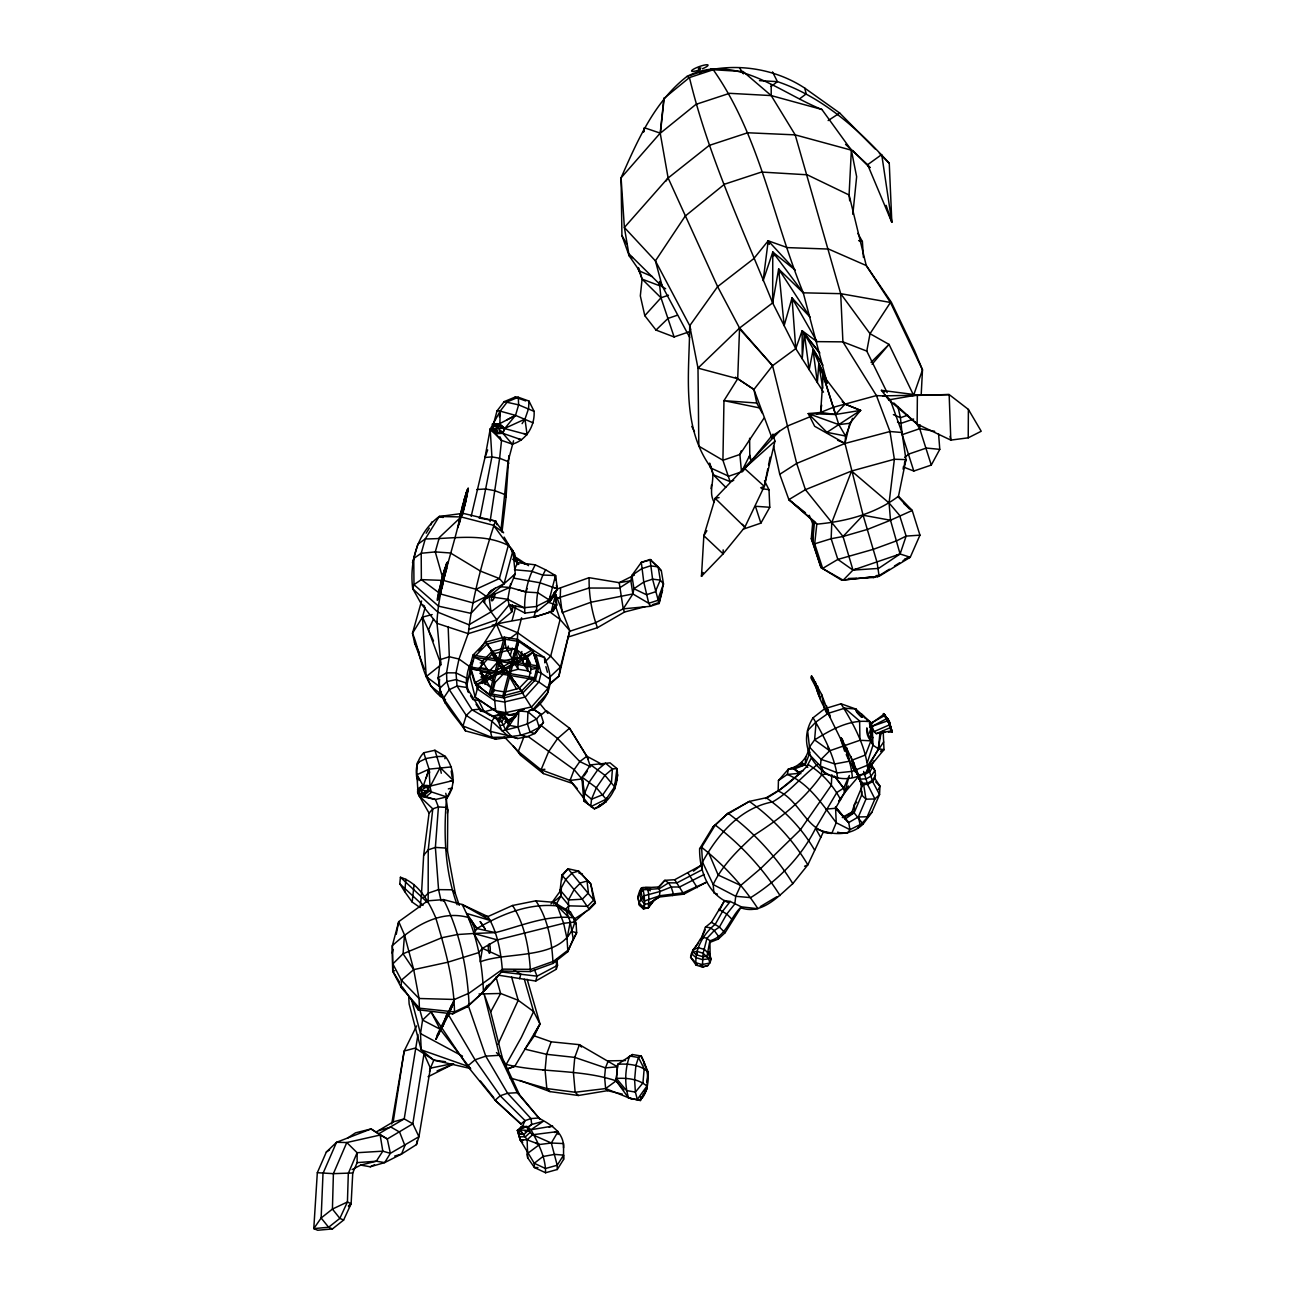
<?xml version="1.0" encoding="UTF-8"?>
<svg xmlns="http://www.w3.org/2000/svg" width="1295" height="1295" viewBox="0 0 1295 1295"><rect width="100%" height="100%" fill="white"/><g stroke="black" fill="none" stroke-linecap="round" stroke-linejoin="round"><path stroke-width="1.5" d="M428.159 901.029L428.24 849.86L432.789 808.841L419.224 795.891C413.914 788.946 422.413 784.317 428.467 785.628M823.49 392.158L795.761 348.63L772.646 302.9L772.775 252.088L795.243 270.088L768.21 240.805L753.722 258.676L717.624 286.632L689.717 325.741C689.312 373.575 680.911 427.399 711.538 468.337C715.746 479.393 707.717 491.064 714.144 502.185M893.809 403.004L917.135 424.096L917.378 394.943L881.426 390.345L888.742 399.88L917.135 424.096L950.821 440.106L968.223 437.823L968.385 409.414L949.154 394.57L882.737 395.898M459.272 905.318L455.306 893.437L447.471 851.009L447.762 809.78L446.208 799.064L451.825 788.088L448.329 788.882M569.962 631.215L595.279 622.83L623.219 608.844L650.333 606.319L659.042 603.47L663.493 583.948L661.34 570.739L650.058 559.505L641.316 562.37L631.879 575.466L630.827 580.727L619.204 582.669L589.112 577.683C588.788 594.567 591.621 611.92 597.448 627.703L624.514 612.017L645.12 606.707M468.337 692.485C466.119 682.044 465.601 670.211 472.562 661.276M573.863 921.101L574.883 919.758L573.555 917.847C546.733 914.416 520.881 926.233 495.289 932.627L476.916 928.547L466.734 913.477L490.821 920.648L462.121 904.493C476.074 931.121 482.404 962.039 483.407 991.841L469.081 1004.936L454.48 1011.913L419.402 1008.19L401.191 987.389L392.741 971.25L392.336 945.674L398.714 921.651L427.674 900.834L443.554 899.604L462.121 904.493L487.875 916.585C497.62 932.627 501.052 952.553 502.411 971.007L481.708 993.573L467.171 1006.895L452.619 1013.904L418.22 1009.776L402.243 986.79M399.475 982.047L392.741 971.25L392.336 945.674C412.781 926.977 440.025 909.219 468.871 917.637L476.916 928.547L473.921 933.468L457.378 934.537L441.87 937.726L403.053 953.768L392.854 963.901L401.385 980.185L419.062 998.494L419.402 1008.19L418.22 1009.776L416.99 1006.005M890.895 401.66L901.984 432.514L905.966 459.596L898.487 496.228L912.214 510.489L919.952 535.159L910.255 557.255L879.127 576.275L841.637 580.176L821.03 567.615L812.693 541.974L813.017 520.703L812.985 524.265L809.213 515.28M501.991 532.035L506.086 496.875L508.87 455.63M723.177 549.889L723.112 553.855L701.469 576.291L703.849 535.741L715.164 498.332L779.444 431.235M481.708 993.573L498.624 975.216L535.709 981.043L556.3 969.227L556.526 959.805M778.441 780.561L787.295 774.426L788.445 769.068L794.304 768.971L799.905 773.309L778.149 791.164L778.441 780.561L788.445 769.068C798.481 766.753 806.429 759.615 808.63 749.416M866.646 770.072L867.958 770.784C866.226 746.843 853.421 723.889 841.038 703.784L824.607 708.786L813.082 717.786C790.047 752.994 832.426 796.716 867.958 770.784L874.076 760.683M555.377 580.354L555.523 575.547L545.648 569.832L535.272 564.847L517.563 562.597L512.674 559.246M650.737 605.251L650.333 606.319L648.746 603.308L632.883 593.952L590.957 602.24L562.208 612.664L560.249 597.497L560.573 587.817L589.112 577.683M417.929 780.642C414.4 771.156 416.715 760.084 423.74 752.751L434.926 750.258L445.318 756.409C454.836 768.534 456.115 786.761 446.208 799.064M663.914 98.161L660.207 133.126L668.107 177.917L717.624 286.632L739.558 328.04L737.713 378.739L723.97 400.657L722.918 460.275L730.072 481.594L733.715 480.348M517.369 640.62L517.676 632.753L521.61 617.796M861.822 791.585L861.677 795L854.101 812.823L845.117 818.974L835.55 807.028L836.214 822.73L831.795 833.446C806.623 832.135 800.002 799.97 777.874 790.889L766.235 797.752L749.336 801.411L728.049 813.228L712.8 827.116L699.608 848.808C699.365 869.787 707.394 893.307 727.887 902.421M831.827 774.718L831.341 785.288L800.472 829.706L760.537 868.654L740.708 885.456L735.722 896.302L734.832 903.942L726.77 914.027L719.405 927.074L714.273 930.571L706.957 938.308L703.153 953.249L702.311 967.009L707.847 965.584L709.789 963.043L711.198 959.336L708.899 951.728M741.598 908.07C762.188 914.869 778.878 895.8 792.815 883.627C776.158 856.367 753.674 832.232 728.049 813.228L715.261 825.077L701.599 847.286L702.473 862.065L713.205 884.55L735.722 896.302L750.647 897.629C777.809 880.665 801.216 857.177 815.575 828.363C830.921 835.291 850.281 836.651 863.118 824.089L854.101 812.823L854.506 804.373L862.065 786.47M556.219 904.201L560.962 895.946L561.366 887.933M561.771 879.936L561.884 875.015L568.052 868.751L578.671 871.13L590.747 883.886L593.677 900.057L595.392 903.182L589.29 909.43L574.073 919.175M349.002 1206.794L351.123 1203.783L352.758 1172.979L357.129 1162.635L357.112 1152.712L346.801 1142.53L336.522 1142.303L326.34 1152.032L317.324 1172.703L313.779 1228.599L317.68 1230.25L332.443 1228.923L343.612 1220.068L351.123 1203.783L347.432 1201.987L332.426 1209.077L321.144 1217.996L313.779 1228.599L328.622 1227.255L332.443 1228.923M921.182 394.943L922.493 369.868L914.464 350.443L891.3 302.156L866.242 265.54L849.083 194.995L851.365 150.171L821.888 109.476C779.525 92.657 734.67 52.14 687.014 76.405C654.153 101.933 637.415 140.815 621.082 177.82L621.924 235.577L629.16 255.811L639.746 271.141L642.093 279.105L640.329 295.891L644.797 315.672L655.998 330.063L674.112 336.959L688.989 331.86M421.474 894.489L423.659 855.299L429.066 813.147L432.789 808.841L438.422 806.914L445.917 807.384L447.762 809.78L447.39 813.228M528.991 401.078L528.554 408.653L524.977 419.127L527.065 434.618L504.014 428.418L499.87 424.954L500.161 411.13L507.349 401.806L518.291 397.241L528.991 401.078L534.107 411.373C534.965 425.602 526.482 440.3 512.253 444.136L501.537 440.365L490.19 429.179L500.161 411.13L515.523 415.387L533.168 422.866M495.37 588.043L486.37 596.445L473.015 602.903L440.591 594L421.361 579.626L421.199 553.273L425.278 538.93L439.199 516.511L461.117 516.932L493.508 525.301L503.593 532.779L495.337 521.059L463.076 513.338L439.199 516.511C417.103 532.65 409.269 562.516 412.733 588.739L421.393 604.069L436.917 623.316L468.288 633.66C472.465 595.279 483.537 557.676 495.337 521.059L496.972 524.718M643.485 131.588L644.441 127.768L660.207 133.126L621.082 177.82L624.384 227.483L629.16 255.811L632.543 257.705M448.021 562.645L446.71 563.244L443.036 574.3L442.032 588.027L442.987 583.462M443.602 580.484L445.108 567.566C445.868 563.681 429.908 623.996 441.466 589.743M396.254 934.31L398.714 921.651L404.493 934.909L403.053 953.768L413.704 969.631L419.062 998.494L454.48 999.465L469.243 993.055L502.735 969.146L530.95 969.34L553.532 961.279L568.327 949.931L576.663 932.74L576.129 923.885L573.555 917.847L564.151 908.459L554.195 902.324L535.806 900.818L512.545 905.48L487.875 916.585L484.006 915.727M446.225 569.557L446.71 563.244L439.199 590.148M447.115 566.093L447.439 562.062L438.374 594.502M762.415 413.429L756.766 403.02L753.917 389.471L772.565 365.692L795.761 348.63L802.139 330.759L819.784 353.098L804.341 333.689L809.181 369.706L813.05 350.038L826.323 379.629L818.78 364.316L817.355 382.543L813.05 350.038L822.794 365.303L804.341 333.689L802.22 358.796L802.139 330.759L816.967 341.637L842.915 341.864L866.776 351.091L887.156 392.612M875.517 775.171L872.539 780.286L867.618 783.103L861.58 783.151L857.776 776.029L859.686 779.185L866.355 778.781L871.308 775.948L874.918 770.46L870.499 764.422C875.517 768.599 877.411 776.466 872.603 781.549L867.682 784.365L863.652 784.543L861.58 783.151L857.776 776.029L858.002 773.018M436.917 623.316C438.552 583.43 455.144 546.101 461.991 507.381C473.598 467.624 466.232 499.125 462.817 513.775L464.16 498.931M494.301 696.273L495.694 710.906L498.769 713.254L508.854 714.986L516.316 714.322M807.789 767.401L805.15 764.811L805.83 756.668M841.637 580.176L879.127 576.275L877.136 562.661L863.101 515.232L844.987 443.457L845.586 436.01L852.563 418.382M504.5 698.021L505.827 712.655L508.854 714.986L518.081 712.897M643.453 908.977L644.295 908.313C645.331 901.385 643.307 875.145 637.868 896.901L639.439 905.254L643.453 908.977L648.504 907.617L656.096 897.888M888.419 732.161L891.996 731.999L891.818 730.801L876.31 733.65L874.028 731.626L870.224 721.801L855.639 708.964L844.664 708.203L828.169 713.351L816.125 721.865L814.604 739.898L809.456 747.053L808.825 753.933L820.431 766.138L824.85 773.665L837.622 778.133C834.757 756.652 823.895 736.305 813.082 717.786M458.673 524.961L466.249 492.132M459.498 522.257L460.081 515.637L467.398 489.429M693.424 871.13L701.113 865.368L674.744 879.71L664.853 880.341L658.524 886.978L641.883 887.933L641.025 891.737L642.239 897.662L644.57 900.964L659.883 895.719L683.145 892.838L706.681 882.105L683.809 894.165L659.349 897.014L648.86 903.554L644.635 904.25L640.912 899.475L639.698 893.55L641.268 887.933C651.612 884.226 648.164 901.66 648.504 907.617L644.295 908.313L639.066 902.809L637.868 896.901L642.887 889.843L659.495 888.597L668.56 882.85L676.961 882.866L701.841 869.9L702.473 862.065C717.721 834.514 740.109 808.031 772.597 801.896C789.982 792.216 802.058 775.608 817.857 764.358M503.059 1061.544L506.199 1064.458C542.346 1073.069 580.71 1068.974 616.145 1080.856L628.528 1097.917L640.345 1100.475L640.653 1096.946M646.82 1082.442L648.131 1072.001L641.187 1056.008L632.429 1054.535L617.715 1064.296L616.145 1080.856L623.866 1089.921M692.032 953.541L690.607 957.248L695.739 962.687L701.987 964.565L709.789 963.043L708.737 958.915L710.146 955.192L709.87 940.769L706.957 938.308L703.897 937.564L700.692 938.551L691.481 953.703L690.607 957.248L696.095 965.131L702.311 967.009L707.847 965.584M903.246 466.961L913.801 471.04L931.283 465.067L919.709 428.677L920.049 424.841M856.61 568.845L852.984 570.091L843.174 580.176L821.03 567.615L811.285 538.591L812.871 520.752M919.952 535.159L906.128 536.098L896.755 540.776L873.494 549.274L837.849 559.424L822.665 568.408L814.684 543.819L812.693 541.974L814.506 521.577L788.865 499.627L779.752 474.31L773.503 445.901M512.367 604.992L511.735 611.92L496.017 625.032L468.288 633.66M709.725 942.469L718.304 939.069L718.563 936.414L714.273 930.571L710.146 927.673L705.419 927.188L700.563 940.267L705.192 929.859M421.749 893.275L420.049 907.552L412.182 902.065L404.704 891.624L399.799 883.773L400.414 877.265C418.463 882.882 428.613 901.288 435.654 917.524C444.881 948.167 453.995 979.765 454.48 1011.913L452.619 1013.904M622.328 1094.145L607.533 1090.665L578.379 1095.489L550.019 1091.604L546.83 1088.545L545.082 1070.237L546.571 1054.308L551.184 1041.811L579.415 1044.677L617.44 1066.805L605.461 1067.857L574.77 1057.4L546.571 1054.308L524.961 1049.177L534.285 1035.887L539.983 1023.973L527.162 979.295M879.936 732.921L878.382 748.882L868.071 767.32M404.704 891.624L405.934 879.224M583.252 784.511L582.119 777.194L590.682 764.843L610.042 762.852L616.954 768.582C619.738 784.738 610.172 803.24 594.421 808.825L583.818 800.844L581.957 778.959L574.154 769.667L528.133 736.515M852.822 214.355L856.643 176.703L851.365 150.171L795.195 134.874L747.684 132.77L709.207 145.428L668.301 177.868M508.109 724.374L509.323 721.574L518.906 710.939L527.955 711.813L532.925 708.98L540.808 714.079L543.463 722.4L534.948 733.472L527.292 736.677L517.676 738.506L511.93 736.984L495.936 739.154L465.439 730.882C455.176 715.002 437.111 700.061 439.588 679.195M555.798 602.337L555.571 594.696L551.184 611.645C532.229 618.994 511.638 619.916 492.229 625.226M699.608 848.808L701.599 847.286C723.387 864.526 742.747 885.408 757.931 908.718L741.339 906.84L730.25 901.466L722.659 911.162L715.309 924.193C703.638 933.566 694.298 949.478 696.095 965.131L697.212 964.581M499.886 436.755L501.537 440.365L499.627 458.268L490.077 521.61M860.706 781.176L861.58 783.151L861.758 781.387M412.182 902.065L414.092 884.517M568.602 911.729L568.473 899.96L560.136 890.005L561.884 875.015L582.248 899.232L589.29 909.43L588.561 909.058M869.609 727.337L870.224 721.801C850.151 718.757 831.131 729.716 814.604 739.898L829.69 750.776L859.961 740.271L870.92 740.837L872.992 745.159L878.382 748.882L883.983 749.595L883.287 733.18M501.019 529.72L508.045 461.587L513.548 440.802M540.695 725.168L557.611 738.522L579.788 761.573L590.471 766.656L590.682 764.843L604.943 775.3L614.639 786.826L614.672 789.254L612.632 790.015M554.017 592.689L553.58 596.267L550.44 600.783L536.875 611.564L524.928 613.069L509.178 604.765L507.786 599.277L510.635 583.592M427.674 900.834L427.479 902.453L400.414 877.265M710.583 68.651L713.254 69.736L743.087 71.533L771.205 95.587L795.195 134.874L840.698 293.674L870.03 333.705L889.034 344.405L913.606 395.266L922.493 369.868L890.458 302.463L866.242 265.54L828.59 249.061L787.328 247.604L768.21 240.805L763.143 280.675L772.775 252.088L803.256 292.816L827.246 383.369M524.928 613.069C523.568 596.865 527.34 579.189 535.272 564.847M416.585 776.935L417.346 762.69L426.12 758.498L437.257 756.555L445.318 756.409L444.881 758.708M821.645 405.076L820.609 412.474L808.323 413.623L814.652 426.282L844.987 443.457L889.973 431.51L901.984 432.514M499.336 416.78L500.161 411.13L497.021 410.92L493.605 423.643M484.476 602.871L485.317 596.963M643.858 131.75L644.441 127.768M711.02 488.636L711.554 484.897M496.017 625.032L496.794 619.803L509.178 604.765L523.957 607.711L536.049 606.546L549.193 599.925L557.417 588.853L555.523 575.547L542.524 575.012L531.597 571.289L514.487 569.735L517.563 562.597L510.699 548.708M375.663 1132.283L393.194 1121.907L404.186 1051.022L416.601 1025.931M391.705 1123.979L404.186 1051.022L415.226 1048.076L433.825 1060.136L470.166 1068.456M495.289 932.627L473.921 933.468L482.452 948.328L480.218 961.829C509.599 950.579 565.462 961.586 574.786 921.975L563.649 923.319L497.345 939.911L482.452 948.328L478.632 952.634L447.827 962.217L413.704 969.631L401.385 980.185L401.191 987.389L404.995 991.549M408.702 996.292L409.139 1003.965L421.199 1049.84L433.825 1060.136L430.426 1068.148L418.949 1136.702L416.456 1144.602L401.547 1154.072L384.664 1162.602L370.224 1166.779L360.706 1165.095L352.094 1169.579M504.338 695.949L504.985 692.032L519.149 688.309L528.732 678.37L531.047 669.434L527.243 657.326L516.203 649.442L506.054 647.775L492.019 651.466L482.468 661.308L480.089 670.179L485.058 684.424M416.456 1144.602L417.12 1140.733M878.091 750.032L880.649 735.107L882.316 731.481M457.847 527.696L467.867 489.154M763.969 418.188L739.882 454.48L722.918 460.275L698.831 446.16L697.989 368.12L739.558 328.04L772.646 302.9L778.651 269.036L803.256 292.816L840.698 293.674L890.458 302.463L870.03 333.705L866.776 351.091M496.082 430.021L490.19 429.179L484.994 457.475L471.17 516.365M539.189 728.502L539.821 725.038M480.008 517.806L491.922 456.892L490.19 429.179L493.363 430.215M502.411 971.007L530.464 971.59L553.014 963.431L567.874 951.647L567.016 938.648L570.253 921.83L566.174 910.773L557.287 905.933L554.195 902.324L553.791 904.137M706.876 530.723L703.849 535.741L723.112 553.855L744.835 527.211L764.309 486.37L767.789 468.871M768.566 464.986L770.12 457.2M417.977 1034.527L404.218 1118.88L378.545 1133.918L371.066 1128.949L355.542 1132.834L347.432 1138.159M624.514 612.017L623.219 608.844L632.883 593.952L633.951 588.739L631.879 575.466L641.672 568.732L650.462 565.85L658.151 566.854L661.34 570.739M392.223 953.169L393.032 949.397M530.464 971.59C529.153 949.186 524.977 924.63 512.545 905.48M451.356 790.241L451.825 788.088M452.878 782.698L453.347 780.496L440.154 767.498L434.926 750.258M467.349 683.064L469.907 671.393L469.308 666.375L458.997 659.025L449.316 656.759L440.365 659.576L438.163 677.803L440.899 693.699M555.523 575.547L549.193 599.925L550.44 600.783L555.49 592.576M614.575 788.088L617.78 774.863M650.98 559.748L641.316 562.37L643.777 582.038L648.746 603.308L657.504 600.443L663.493 583.948L660.304 580.111L658.151 566.854L650.058 559.505L652.583 579.156L659.042 603.47L662.603 590.067M760.651 487.827L764.309 486.37L774.944 441.207L773.018 434.343L742.44 471.768M883.578 714.63L883.481 713.61L889.196 720.991L891.996 731.999L890.134 728.454M779.752 474.31L796.684 463.416L844.987 443.457L849.795 423.287L860.608 410.369L845.068 404.105L842.171 401.693M563.875 909.608L564.151 908.459L570.447 911.971L574.883 919.758M553.014 963.431C552.026 942.226 548.06 918.657 535.806 900.818M443.149 901.239L443.554 899.604C459.854 931.947 467.446 969.016 469.081 1004.936L467.171 1006.895L469.47 1003.576M643.712 131.701L644.667 127.881M519.619 978.745L520.8 974.083L513.985 970.198M523.827 644.036L544.402 657.423C554.292 679.13 551.961 695.642 532.779 710.437M440.721 583.236L443.036 574.3M531.079 673.141L527.988 670.923L518.097 669.272L506.054 647.775L504.273 637.172L489.283 693.602L502.832 695.917L521.675 690.963L534.382 677.754L469.81 666.893L471.056 668.916L535.482 679.762L538.558 667.929L532.391 649.831L517.725 639.39L504.273 637.172L485.657 642.093L472.983 655.124L469.81 666.893L474.666 682.999L490.481 695.593L504.014 697.892L522.808 692.954L535.482 679.762L534.382 677.754L537.457 665.889L532.391 649.831L474.666 682.999L490.481 695.593L494.787 690.3L504.985 692.032M550.1 596.428L549.193 599.925L537.878 592.754L526.126 592.025L509.761 587.428L499.821 586.716M551.411 597.011L550.44 600.783L557.417 588.853L556.364 585.405M535.774 610.172L533.928 617.262L552.916 611.224L554.147 606.465M555.377 601.706L556.186 598.533L556.623 605.105L552.916 611.224L551.184 611.645L556.623 605.105L555.571 594.696M520.396 657.083L521.869 651.498M522.824 661.518L524.783 654.056M525.43 666.245L527.243 659.317L526.644 655.723M567.874 951.647L573.216 938.843L570.253 921.83M510.343 655.416L512.302 647.969M512.82 659.851L515.766 648.682L492.051 654.088L479.328 668.236M504.516 696.03L518.858 641.478L517.725 639.39L502.832 695.917L504.014 697.892M515.475 664.594L517.288 657.65L515.766 648.682M513.257 606.222L511.735 611.92L509.178 604.765M490.481 695.593L505.438 639.277L518.858 641.478L533.491 651.903L527.243 657.326L483.78 682.319L475.912 684.99L471.056 668.916L474.229 657.164L486.871 644.165L505.438 639.277M492.796 691.174L495.111 682.481L504.403 672.882L518.097 669.272L517.288 657.65L497.409 662.376L484.427 676.54L482.566 683.517M512.124 620.354L515.847 606.287M507.284 649.944L508.304 646.092M527.033 588.561L526.126 592.025L517.968 589.743M468.58 629.597L496.794 619.803L482.889 600.686L489.024 596.606L509.761 587.428L515.28 573.879L512.901 550.78L508.304 545.438C482.792 532.553 452.861 538.898 425.278 538.93L417.832 544.224L413.769 558.469L413.979 584.644L438.584 606.189L470.959 613.361L482.889 600.686L487.195 597.772A27.049 3.157 -41.4 0 0 504.046 583.754L512.901 550.78L507.073 543.123M502.638 713.448L498.769 713.254L475.168 697.228L469.664 675.132L471.574 668.091M429.487 1071.58L430.426 1068.148L423.999 1053.79L412.83 1123.817L418.949 1136.702L390.362 1153.327L384.664 1162.602L376.311 1161.21L357.129 1162.635M535.709 981.043L537.053 976.171L534.43 969.647M799.905 773.309L787.295 774.426C803.758 781.241 815.575 795.308 826.113 809.132L835.453 808.29L844.567 792.75L849.326 775.511L843.628 788.137L836.813 792.508L815.575 828.363L820.739 837.525L807.837 864.866L792.815 883.627M437.629 598.921L442.518 581.406M463.464 506.62L468.191 489.672M438.05 599.375L444.428 576.469M523.957 607.711L507.786 599.277L491.032 611.904L468.919 624.757L437.807 612.147L412.733 588.739L413.979 584.644L421.361 579.626L443.408 580.419L446.824 568.197M459.029 524.426L467.349 494.577M439.215 596.655L442.178 586.036M463.011 511.622L465.876 501.311M421.571 600.993L412.49 633.255L414.529 642.644L424.388 669.046M445.512 699.559C421.814 686.382 421.862 655.545 412.49 633.255L422.445 617.132L425.165 607.436M816.967 341.637L792.022 297.98L784.139 325.644L778.651 269.036L810.071 317.097L792.022 297.98L795.761 348.63M435.865 1039.335L452.878 1004.823L448.183 1015.474L435.865 1039.335L454.48 999.465M438.649 1034.478L440.915 1026.676M443.019 1026.417L446.338 1015.134M448.183 1015.474L450.984 1006.069M556.3 969.227L557.449 965.374L557.06 959.142M430.863 524.928L431.753 521.982M702.635 572.439L701.469 576.291L702.991 572.73M412.474 562.678L413.769 558.469L421.199 553.273L435.282 551.897L450.514 552.997L480.607 571.176L499.384 578.541L504.063 583.754L515.28 573.879L513.063 576.518M903.052 469.13L905.966 459.596L894.376 459.256L851.56 471.024L805.425 489.672L788.865 499.627L816.805 524.151C845.667 521.561 875.096 513.985 898.487 496.228M642.126 1098.241C651.45 1085.615 648.083 1068.99 641.187 1056.008L638.467 1057.481L629.645 1055.992C624.821 1069.265 624.465 1084.384 628.528 1097.917L640.345 1100.475L643.745 1093.255M426.12 778.198L429.066 769.133L423.74 752.751M765.62 798.562C781.711 789.95 795.875 777.923 808.485 764.746C822.017 773.002 833.332 785.531 840.584 799.63L838.658 801.152L844.567 792.75L845.764 789.076M867.423 762.286L872.992 745.159L872.182 726.301L870.143 723.549L885.084 715.39L888.597 720.797L883.481 713.61L885.748 718.272M842.478 817.323L852.013 811.997L854.506 804.373L856.804 802.22M518.858 641.478L516.203 649.442L527.988 670.923L527.243 659.317L517.288 657.65M429.697 772.743L429.066 769.133L423.271 786.016L417.88 790.484L416.893 774.718L429.066 769.133L451.405 766.915M830.419 717.818L821.532 694.266L811.528 675.958L810.897 677.803L816.918 689.102M487.665 449.932L484.994 457.475L491.922 456.892L499.627 458.268L508.045 461.587L508.741 463.513M468.353 633.125L458.997 659.025L456.018 672.882L457.038 685.994L472.06 709.838L491.857 721.25L507.867 735.981L511.93 736.984L491.857 737.373L462.979 725.977L443.424 698.345L439.442 688.616L446.856 681.575L455.727 679.665L465.957 682.87L467.301 687.969M741.258 450.806L739.882 454.48L741.501 471.849L728.713 476.22L711.538 468.337L709.66 463.108M577.165 788.428L570.059 780.464L574.154 769.667L579.788 761.573L586.862 756.248L602.321 764.536M497.701 430.555L496.989 432.433L492.828 428.953L494.269 425.213L499.87 424.954L499.142 426.816M497.021 410.92L504.176 401.644L515.07 397.096L518.291 397.241L518.631 404.866L515.523 415.387L499.433 423.805L492.116 424.21L499.676 424.388L504.273 428.256L502.881 433.339L512.253 444.136M698.377 943.051L692.922 949.996L691.481 953.703L696.095 957.685L702.343 959.579L708.737 958.915L703.153 953.249L696.888 951.356L693.181 952.23L696.402 954.755L702.667 956.649L706.957 956.39L709.87 940.769C726.77 936.285 729.716 917.507 741.339 906.84L725.071 932.756L718.304 939.069M696.402 954.755L696.937 953.363M870.224 721.801L870.92 740.837L865.448 754.985L851.155 760.521M490.19 429.179L495.58 433.744L502.881 433.339L504.823 428.37L515.523 415.387L506.895 419.871M524.313 735.916L518.291 751.424L520.768 755.406L543.333 773.552L571.581 783.119M803.467 770.574L797.849 772.451L794.304 768.971L805.15 764.811L810.071 752.185M771.593 437.953L773.018 434.343M869.463 733.035L872.182 726.301L886.881 718.563L888.661 720.489L891.818 730.801L888.791 724.553M614.591 785.256L616.549 780.496M811.075 758.514L806.785 766.494M543.333 773.552L541.067 769.797L548.643 751.602L557.611 738.522L569.541 728.211L586.862 756.248L590.471 766.656M672.445 895.59L673.27 893.582L671.215 887.01L668.56 882.85L664.853 880.341L658.006 888.289L658.524 886.978L659.948 891.51L659.349 897.014L648.86 903.554M572.924 939.96L576.663 932.74L572.39 931.607M878.382 789.642L879.936 786.049L874.708 778.214M863.118 824.089L871.778 812.434L879.564 794.58L879.936 786.049L875.647 781.905M904.379 463.189L905.966 459.596M521.836 1127.702L525.09 1120.612L530.982 1118.605L538.477 1118.006C550.326 1124.189 564.183 1132.429 563.568 1147.872M498.025 1044.256L518.21 1000.29L511.59 976.997M433.534 619.026L428.435 630.001L441.093 664.626M820.739 837.525L823.134 832.394L832.296 832.782M552.916 611.224L556.623 605.105L547.753 602.078M437.03 1035.304L454.156 1000.549M742.326 470.182L749.789 455.241L749.611 438.26M513.807 578.12L540.031 582.799L557.417 588.853L553.58 596.267L549.064 599.569M720.214 908.944L724.553 900.575L730.25 901.466M490.675 1011.881L484.039 993.864L499.449 1055.312L517.239 1092.705L540.08 1119.414L519.457 1094.663L502.411 1058.064L490.675 1011.881L500.631 993.475L496.001 976.997M931.283 465.067L939.781 449.349L938.584 433.89M463.076 513.338L461.117 516.932L439.345 537.474L435.282 551.897L442.874 578.509M835.178 776.692L843.628 788.137L844.567 792.75L848.274 785.935M506.199 1064.458L521.335 1037.424L533.605 1011.541L524.362 979.263M533.767 1035.061L539.983 1023.973L533.605 1011.541L518.21 1000.29L500.631 993.475L479.037 993.977M743.411 529.105L760.877 523.131L769.78 507.268L769.003 489.688L764.503 480.785M705.419 927.188L711.424 922.299L724.553 900.575M515.135 717.559L518.906 710.939L524.297 709.369M640.345 1100.475L646.901 1089.046L648.131 1072.001C640.054 1064.619 628.172 1063.535 617.715 1064.296L616.145 1080.856L605.639 1088.561L575.174 1092.252L546.83 1088.545L510.052 1077.926M557.271 1169.498L557.206 1165.241L551.33 1143.016L558.096 1131.522L532.569 1134.76L527.146 1139.827L520.137 1139.827L517.401 1130.373L521.545 1126.488L526.952 1126.504L530.999 1129.726C538.056 1143.048 545.713 1156.84 545.567 1172.752L557.271 1169.498L563.584 1159.43L563.535 1143.566L551.33 1143.016L539.562 1144.505L535.903 1143.275M507.397 1068.925L514.746 1066.335L539.983 1023.973M545.648 569.832C538.526 582.119 535.725 597.562 536.875 611.564M426.152 533.2L429.357 528.101M545.567 1172.752L534.398 1167.523L534.252 1163.266L542.945 1156.532L554.729 1154.363L563.552 1155.156L557.206 1165.241L545.47 1168.511L534.252 1163.266L520.137 1139.827L518.664 1134.307L521.545 1126.488L522.597 1128.091M548.028 687.273L550.44 683.469M479.053 651.094L495.305 625.615M653.813 900.397L647.662 908.281M522.095 423.643L524.977 419.127L504.823 428.37L501.651 427.334M417.039 764.973L419.159 761.67M469.664 675.132L471.574 672.251M484.994 988.668L487.179 985.382M665.889 181.154L668.107 177.917L624.384 227.483L655.416 260.878L689.685 325.595L690.656 329.416M600.022 804.535L597.982 807.497L604.231 802.252L605.639 802.269L606.125 799.209L596.347 787.748L582.119 777.194L584.595 793.398L583.818 800.844L594.421 808.825L606.206 801.573M605.283 800.715L607.371 797.655M857.695 828.169L871.778 812.434M584.077 775.883L587.266 771.27M550.99 903.91L560.994 890.053M739.17 328.412L772.565 365.692L796.684 463.416L805.425 489.672L843.029 536.486L852.984 570.091L878.577 568.408L900.09 554.001L906.128 536.098L899.572 515.329L889.066 502.978L851.56 471.024L831.795 522.549L831.147 538.72L837.849 559.424L852.984 570.091L900.09 554.001L910.255 557.255L904.671 559.165M883.659 741.986L868.136 764.957L852.272 771.351L837.396 772.888L820.431 766.138L821.062 759.388L829.69 750.776L827.991 747.15M482.889 600.686L491.113 590.504L504.063 583.754M488.587 593.644L491.113 590.504M485.495 988.894L489.3 984.216M868.022 769.117L883.983 749.595L880.503 751.116M826.825 773.892L821.742 774.831C803.823 800.31 779.784 818.731 753.981 835.275C738.425 849.795 722.319 864.979 713.205 884.55L713.885 892.919L717.381 894.068M423.659 855.299L428.24 849.86L435.379 847.416L445.011 847.998L447.471 851.009M543.463 722.4L534.948 733.472L530.124 732.242L520.639 735.269L511.541 736.483L490.497 731.4L466.281 715.439L449.3 689.652L446.856 681.575L446.548 672.817L449.316 656.759L448.151 626.602M872.053 364.251L889.034 344.405L871.049 362.341M844.567 792.75L859.783 775.009M517.676 738.506L511.541 736.483L505.681 730.024L499.854 717.899L504.483 718.142L501.537 721.525L498.478 721.849L498.348 718.806L501.294 715.439L504.354 715.099L509.323 721.574L509.453 725.41L505.681 730.024L501.796 730.768L498.478 721.849L501.294 715.439L499.886 718.644L498.348 718.806L504.354 715.099L504.483 718.142L509.453 725.41L517.919 726.948L527.421 723.905L536.551 719.016L540.808 714.079L532.925 708.98M506.539 717.964L506.701 721.347L503.431 725.103L500.032 725.459M529.186 710.388L532.876 709.547L548.173 692.307L547.963 688.357L550.245 679.47L541.164 673.076L536.114 671.263M644.797 315.672L660.984 297.785L668.447 295.228M845.068 404.105L823.231 375.469L820.609 412.474L835.502 414.497L845.068 404.105L860.608 410.369L826.938 432.352L808.323 413.623L835.502 414.497L860.608 410.369M814.506 521.577L816.805 524.151L814.684 543.819L831.147 538.72L843.029 536.486L863.101 515.232L890.507 520.25L912.214 510.489L903.942 503.69M499.87 424.954L496.794 428.176L492.828 428.953M423.967 897.484L428.176 893.178L438.568 889.633L452.165 889.778L455.306 893.437M589.775 907.827L594.632 902.842M816.125 721.865L807.611 730.574L809.456 747.053L821.062 759.388L834.757 763.969L849.374 761.217L857.339 774.345L862.195 786.292L853.664 762.545L841.264 738.004L841.264 740.789M561.981 875.938L568.052 868.751L593.677 900.057L587.525 906.338L569.25 905.852L565.187 909.365M479.878 686.253L477.288 688.891L475.168 697.228L495.694 710.906L505.827 712.655L531.63 706.892L547.963 688.357L538.866 682.012L533.799 680.183M545.033 661.858L550.683 656.16L560.12 619.479L555.021 604.619M655.998 330.063L668.042 318.408L677.382 315.219M448.07 1014.115L475.055 1059.812L500.194 1095.764L525.09 1120.612L520.865 1124.011L495.111 1100.232L467.544 1066.173L431.057 1011.913L422.575 1020.071L420.503 1033.588L421.199 1049.84L468.806 1066.627M549.161 677.722L560.508 666.974L569.768 630.649L554.632 591.669M528.587 1128.107L530.011 1132.477L525.43 1136.8L519.408 1136.767L517.401 1130.373L526.952 1126.504L528.231 1130.438L524.087 1134.339L518.664 1134.307L521.853 1133.012M550.197 684.019L558.971 676.039L569.768 630.649L560.12 619.479L549.242 611.483M573.766 922.364L587.088 910.401M774.944 441.207L744.479 468.369L764.309 486.37M881.247 752.006L883.983 749.595M692.922 949.996L698.313 947.649L704.577 949.526L710.146 955.192M712.8 827.116L715.261 825.077C740.675 844.421 763.079 868.524 780.059 895.606M540.452 715.487L546.36 710.647L569.541 728.211L588.318 758.983M627.929 1058.225L632.429 1054.535M515.313 716.685L509.323 721.574L512.674 719.486M549.744 683.501L558.971 676.039L560.508 666.974L550.683 656.16L517.676 632.753L496.39 623.915L502.913 639.147M904.622 457.443L908.831 454.043L926.346 448.054L939.781 449.349M440.737 664.95L426.217 676.621L439.458 686.56M422.429 786L417.767 789.74L418.803 794.223L424.517 794.952L425.974 796.813L435.46 799.517L446.662 796.943L445.755 793.317M457.103 904.719C444.606 870.272 443.424 833.122 446.662 796.943L427.917 790.759L423.708 794.126L418.544 793.479L417.605 789.432L420.729 788.525M417.605 789.432L420.616 790.403L424.517 794.952L429.195 791.196L428.143 786.729L421.814 786.065L418.544 793.479L422.267 793.22M552.415 902.761L560.962 895.946L560.136 890.005L565.947 879.256L572.147 872.943L578.671 871.13L590.747 883.886L595.392 903.182M348.339 1205.985L351.123 1203.783M528.781 1126.763L531.695 1124.481L543.285 1121.324L530.999 1129.726L552.674 1126.083L549.048 1127.071M771.156 86.425L777.437 81.634C822.212 96.704 858.002 128.95 889.26 163.251L891.834 222.319L867.634 164.708L845.554 144.36M799.986 98.566L806.218 93.871L804.713 88.092C771.448 66.191 727.353 61.415 690.154 75.482L690.251 75.498M828.153 120.564L839.71 113.037L875.112 148.909M508.805 639.277L517.676 632.753M871.373 723.387L884.21 714.095L886.978 719.275L887.884 718.871M527.097 1127.637L531.695 1124.481L530.982 1118.605L507.608 1093.239L485.754 1056.153L468.191 1005.26M862.195 577.958L873.947 577.505L877.282 575.271M326.34 1152.032L329.577 1149.895M644.279 1091.588L646.124 1090.406M877.411 576.712L889.357 569.217M894.473 566.012L899.604 562.807M903.02 560.67L908.135 557.465M700.87 67.939L698.296 68.684L699.769 68.408M508.579 720.441L514.876 716.653L506.976 720.732L510.457 720.052M700.093 73.168L701.048 72.682M760.262 906.63L776.79 896.771M837.8 833.009L847.497 833.203L849.925 829.674L848.743 822.552L858.326 816.967L867.181 816.773L874.902 798.966L879.564 794.58L872.603 781.549L868.589 768.566M475.912 684.99L533.491 651.903M476.916 928.547C501.052 914.399 528.797 902.89 557.287 905.933L569.023 917.686M725.443 815.413L749.336 801.411C772.743 818.149 793.204 840.018 807.837 864.866L804.567 866.258M704.14 874.497L679.6 886.978L671.215 887.01L659.948 891.51L644.117 895.784L639.066 902.809L639.439 905.254L642.288 906.549M556.332 959.644L557.449 965.374L537.053 976.171L501.359 971.946M968.223 437.823L981.221 431.251L968.385 409.414M428.062 1076.744L453.59 1063.94M634.42 575.077L619.204 582.669L623.219 608.844M370.224 1166.779L374.53 1164.723M443.408 580.419L476.058 589.257L499.384 578.541L508.304 545.438L493.508 525.301M878.463 733.051L884.857 732.339M874.028 731.626L889.633 724.779L885.084 715.39M888.419 719.389L887.059 719.971L884.21 714.095M889.196 720.991L887.852 721.59L889.196 720.991L890.701 727.482L876.31 733.65M437.062 1070.933L453.477 1063.875M811.431 416.213L787.603 425.958L771.415 436.431L753.917 389.471L735.414 377.185M816.935 413.963L833.154 407.342L876.44 395.574L887.383 396.14M842.414 817.598L854.101 812.823L852.013 811.997M517.401 1130.373L520.59 1129.094M525.042 1131.733L528.231 1130.438L532.569 1134.76L551.33 1143.016M840.698 293.674L842.915 341.864L876.44 395.574L889.973 431.51L894.376 459.256L889.066 502.978L890.507 520.25L867.747 529.315L843.029 536.486M504.403 714.435L493.427 716.345M556.866 589.112L560.573 587.817M907.746 415.209L900.43 417.702L893.372 414.61M913.639 419.03L900.899 423.384L897.484 422.057M913.801 471.04L902.194 434.667L919.709 428.677L934.682 431.3M896.464 555.231L900.09 554.001L890.507 520.25M507.527 1068.78L514.746 1066.335M560.249 597.497L557.951 598.047L589.015 588.027L619.237 588.108L630.827 580.727L632.883 593.952M652.47 604.684L659.414 602.418M568.521 636.93L597.448 627.703M378.949 1130.616L390.928 1127.071L399.605 1132.073L404.914 1145.606L401.547 1154.072L394.7 1156.046M423.853 787.619L453.347 780.496L449.932 781.273M424.792 791.666L427.917 790.759L426.961 786.712L420.616 790.403L427.917 790.759M393.194 1121.907L404.218 1118.88L412.83 1123.817L387.286 1138.969L371.066 1128.949L336.522 1142.303L323.005 1173.416L321.144 1217.996L328.622 1227.255L339.857 1218.368L347.432 1201.987L348.306 1173.432L357.112 1152.712L382.802 1151.174L390.362 1153.327L387.286 1138.969L378.545 1133.918M554.551 1132.494L558.096 1131.522L558.129 1134.42M427.366 676.816L426.217 676.621L422.445 617.132L432.19 614.558M491.631 716.475L504.548 713.059M576.129 924.063L574.834 919.58M392.741 971.25L394.716 970.732M788.445 769.068L805.15 764.811L801.605 762.545L802.01 764.131M495.467 708.915L484.217 711.732L480.445 711.084M849.31 814.021L854.101 812.823M360.706 1165.095L376.311 1161.21L382.802 1151.174L380.163 1135.035L346.801 1142.53L333.398 1173.658L332.426 1209.077L339.857 1218.368L343.612 1220.068M430.426 1068.148L451.469 1063.859M531.047 669.434L538.558 667.929L537.457 665.889L472.983 655.124L474.229 657.164L482.468 661.308L495.111 682.481L479.846 673.254M600.249 764.746L604.166 763.985M719.049 497.588L715.164 498.332L744.835 527.211L742.391 524.281M888.742 399.88L917.378 394.943L911.55 395.477M504.273 736.887L518.291 751.424L541.067 769.797L544.887 769.279M541.067 769.797L570.059 780.464L581.957 778.959M849.795 423.287L838.804 424.614L808.323 413.623M502.946 718.304L504.483 718.142M504.985 721.525L506.701 721.347M352.758 1172.979L333.398 1173.658L317.324 1172.703M493.314 717.398L498.64 719.016L480.251 709.223L472.06 709.838L466.281 715.439L462.979 725.977L465.439 730.882M476.835 489.542L485.334 488.976L494.836 490.675L505.212 494.641L506.086 496.875M491.032 611.904L489.024 596.606L492.764 596.364M514.536 727.175L517.919 726.948L520.639 735.269L527.292 736.677M502.411 1058.064L499.449 1055.312L485.754 1056.153L475.055 1059.812L467.544 1066.173L470.7 1068.877L440.025 1029.153L431.057 1011.913M533.605 616.614L537.425 616.388M848.5 578.493L856.319 578.185M912.408 395.509L949.154 394.57L950.821 440.106L950.061 436.318M625.485 1060.556L608.245 1060.864L605.461 1067.857L604.587 1077.132L605.639 1088.561L607.533 1090.665M537.927 1167.572L534.398 1167.523L527.68 1157.779L527 1154.088M504.176 401.644L518.631 404.866L534.107 411.373M798.885 764.503L805.15 764.811M528.231 1130.438L520.38 1130.017L527.146 1139.827L527.68 1157.779M759.485 80.646L777.437 81.634L772.5 71.905M821.888 109.476L771.205 95.587L729.522 93.321L695.982 104.361L660.401 133.142L664.141 98.29L689.442 77.57L713.254 69.736C759.955 135.991 772.905 218.806 803.256 292.816M523.439 1140.005L520.137 1139.827L522.711 1142.352M542.783 1069.945L545.082 1070.237M769.78 507.268L755.438 506.28L760.877 523.131M756.766 403.02L723.97 400.657L759.55 407.909M645.493 887.253L650.851 887.69M869.447 767.223L872.425 767.579L869.868 771.61L864.914 774.459L860.042 774.669L859.686 779.185L861.58 783.151M429.066 813.147L419.224 795.891L425.974 796.813L431.381 792.33L430.021 786.923L429.066 769.133M761.654 488.668L769.003 489.688M433.825 1060.136L445.529 1061.738M471.056 668.916L480.089 670.179L490.028 686.609M489.024 596.606L507.786 599.277M474.229 657.164L538.558 667.929M480.218 662.862L483.763 663.461M479.506 667.589L486.969 668.835M480.445 671.668L489.575 673.206M484.427 676.54L492.359 677.868M480.882 677.026L484.605 677.657M481.756 681.057L487.228 681.979M472.934 699.559L478.648 700.53L484.217 711.732L490.141 715.52M507.656 714.322L512.658 715.18M870.013 576.793L873.947 577.505M479.053 518L496.098 521.092M826.938 432.352L845.586 436.01L838.804 424.614L823.231 375.469L823.28 379.176M528.732 678.37L535.482 679.762M419.224 795.891L435.46 799.517L438.422 806.914L435.379 847.416L438.568 889.633L441.093 900.883M858.634 240.611L862.389 241.566L863.425 257.414M439.199 516.511L443.117 517.498M837.606 832.151L841.459 833.171M473.921 933.468L497.345 939.911M566.174 910.773L570.447 911.971M532.812 652.809L536.146 655.043L544.402 657.423L544.904 662.894M700.32 965.52L703.412 966.458M578.849 872.976L582.442 874.06M888.661 720.489L872.182 726.301L869.301 723.727M494.269 425.213L502.687 432.4L496.487 432.692L491.873 428.839L493.46 424.679L497.523 426.282M500.776 427.35L504.014 428.418L496.794 428.176L496.989 432.433L495.58 433.744L501.537 440.365M499.336 431.089L502.589 432.174M501.375 427.269L504.273 428.256M502.881 433.339L521.513 439.814L518.178 438.633M534.285 1035.887L551.184 1041.811M523.811 433.469L527.065 434.618M841.038 703.784L855.639 708.964A49.307 16.77 35.8 0 0 861.774 717.3A11.687 4.031 35.5 0 1 855.639 708.964L857.08 711.975M515.07 397.096L525.738 400.932M519.716 1080.418L550.019 1091.604M527.146 1139.827L539.562 1144.505L527.502 1153.505L527.292 1149.701M638.969 271.481L638.047 267.822L642.093 279.105L659.705 285.79L660.984 297.785L674.112 336.959M553.969 587.541L557.417 588.853M605.639 1088.561L631.604 1098.969M710.34 467.673L709.401 463.772L713.367 474.828L730.072 481.594M444.104 697.924L440.51 696.451L438.811 692.938M652.437 276.628L639.746 271.141L638.484 267.579M837.638 440.284L844.987 443.457M495.936 739.154L491.857 737.373L490.497 731.4L491.857 721.25L494.593 717.122L498.607 721.38M482.452 948.328L501.068 956.795M740.708 885.456L718.158 875.031L708.575 852.498M687.014 76.405L689.442 77.57C708.203 155.61 742.602 228.778 772.646 302.9M711.424 922.299L719.405 927.074L725.071 932.756M647.128 889.163L650.317 890.798M440.025 1029.153L422.575 1020.071L419.548 1008.643M881.426 390.345L884.582 392.029M462.509 1056.137L420.503 1033.588L411.745 1000.387M665.646 288.753L662.36 286.794L629.273 254.144M514.423 557.821L524.766 564.134M421.393 604.069L424.566 606.044M766.235 797.752C785.709 811.398 802.706 829.512 814.604 850.168M516.77 557.902L528.57 565.656M753.917 389.471L737.713 378.739L697.989 368.12L689.717 325.741M866.371 719.502L872.571 723.695M476.058 589.257L486.37 596.445M804.713 88.092L839.71 113.037M794.304 768.971L800.844 773.73M483.78 682.319L494.787 690.3M442.76 695.431L430.717 686.01L427.188 676.589M788.865 499.627L805.49 512.788M499.433 423.805L504.823 428.37M844.664 708.203L859.605 720.975L859.961 740.271M519.457 1094.663L517.239 1092.705L507.608 1093.239L500.194 1095.764L495.111 1100.232L521.043 1124.028M885.068 395.104L890.895 400.382M496.454 1052.592L499.449 1055.312M399.799 883.773L423.012 905.399M516.236 561.755L518.826 564.28M845.117 818.974L848.743 822.552L835.55 807.028M642.093 279.105L660.984 297.785M852.66 150.463L869.625 167.589M713.367 474.828L725.783 487.341M879.354 153.215L889.26 163.251M578.379 1095.489L575.174 1092.252L573.41 1072.422L574.77 1057.4L579.415 1044.677L581.504 1047.056M835.453 808.29L848.743 822.552M898.002 496.632L909.365 508.935M511.93 550.747L514.52 553.596L517.806 564.62M539.011 702.554L547.898 713.432M870.175 167.573L867.634 164.708L881.717 154.558L891.834 222.319L886.104 205.355M739.526 327.926L772.565 365.692M560.962 895.946L569.25 905.852M513.16 745.936L520.768 755.406M480.413 1080.985L493.784 1097.626M522.808 692.954L485.657 642.093L522.808 692.954L486.871 644.165M813.244 678.046C816.643 690.219 820.674 703.395 828.169 713.351C837.476 733.909 850.734 754.418 852.32 777.324M570.059 780.464L587.558 803.029M834.255 775.996L843.628 788.137M863.959 716.507L861.563 714.095L862.632 717.009M826.113 809.132L836.214 822.73L849.925 829.674L860.123 824.64L858.326 816.967L865.95 799.177L863.652 784.543L860.965 782.05L861.677 795L865.95 799.177L874.902 798.966L866.727 782.779M490.886 650.398L493.282 653.651M491.809 652.809L496.422 659.09M498.98 663.509L492.051 654.088L504.403 672.882L492.019 651.466M497.409 662.376L501.699 668.22M857.776 776.029L860.349 779.574M688.163 873.219L697.244 887.674M674.744 879.71L683.809 894.165M522.209 692.679L532.876 709.547M554.551 604.878L555.409 606.125M511.201 548.578L514.52 553.596M470.538 695.82L472.74 699.154M476.042 704.172L480.445 710.842M739.396 67.648L743.443 73.815M915.662 422.235L919.709 428.677M480.251 709.223L466.556 687.451L466.41 678.03L456.018 672.882L446.548 672.817L438.163 677.803L439.215 682.837M864.591 717.43L865.173 718.369M504.127 537.101L508.984 545.244M621.924 235.577L626.699 243.832M503.561 666.391L516.608 689.102M855.639 708.964L857.484 712.25M857.857 233.424L862.389 241.566M708.624 954.69L711.198 959.336M527.243 657.326L530.61 663.558M689.668 337.364L659.754 281.404L662.36 286.794L655.416 260.878L685.201 216.103L724.488 184.214L761.492 172.057L807.206 174.793L849.083 194.995L849.714 200.838M863.118 716.621L862.341 715.487L862.745 716.961M691.773 426.427L694.476 431.656M419.58 780.092L416.893 774.718L423.271 786.016L430.021 786.923L440.154 767.498L441.271 773.245M887.755 720.878L889.633 724.779M889.276 724.536L890.701 727.482M890.474 728.842L891.996 731.999M827.278 708.495L828.573 711.182M414.529 642.644L419.321 652.631M827.926 711.133L829.901 715.293M840.795 738.328L842.786 742.537M854.862 769.084L857.339 774.345L856.432 769.295M828.169 713.351L829.917 717.041M841.361 741.242L844.664 751.246M818.052 693.359L820.026 697.552M853.017 767.336L855.072 771.658M824.607 708.786L826.922 713.691M846.234 754.564L849.374 761.217M422.445 617.132L433.501 640.879M841.264 738.004L842.608 740.902M719.34 910.612L718.757 909.317L726.77 914.027L732.387 919.741M871.26 732.727L870.58 729.7L871.567 733.439M863.619 771.415L867.682 784.365M811.285 538.591L812.693 541.974M557.287 905.933L563.649 923.319L567.016 938.648M869.495 736.466L872.992 745.159M822.811 388.176L818.78 364.316L824.284 378.48M824.526 378.885L823.231 375.469L835.502 414.497M445.302 703.363L443.424 698.345L449.3 689.652L457.038 685.994L466.556 687.451L467.738 690.802M749.416 456.293L750.776 459.968M869.851 737.778L870.92 740.837A25.139 13.743 74.6 0 1 866.841 727.871A9.664 5.326 74.6 0 0 870.92 740.837M870.985 731.367L871.195 732.306L870.985 731.4M872.182 736.029L871.179 732.209M871.81 734.961L871.357 733.099M792.022 297.98L793.171 301.638M778.651 269.036L779.8 272.759M768.21 240.805L769.295 244.383M772.775 252.088L773.924 255.924M404.493 934.909L413.704 969.631M813.05 350.038L814.134 353.713M556.429 961.942L557.449 965.374M889.39 722.4L891.818 730.801M804.341 333.689L805.425 337.477M818.78 364.316L820.82 371.503M472.902 923.108L474.941 930.409M471.833 921.02L472.885 924.808M468.871 917.637L469.955 921.522M536.146 655.043L541.164 673.076L538.866 682.012L525.252 697.05L504.16 702.003L493.962 700.255L477.288 688.891L475.378 681.656M872.15 736.434L872.603 738.166L872.263 736.402M658.783 282.391L659.705 285.79M545.907 666.634L547.413 672.251M417.249 1006.085L418.22 1009.776M871.988 735.803L872.425 737.324L872.118 735.754M871.486 733.974L872.021 736.094M749.789 455.241L751.44 461.813M826.663 706.05L828.8 714.63M871.438 732.824L871.762 734.233M871.697 733.909L871.956 735.026M423.999 792.702L424.517 794.952M897.904 406.614L900.43 417.702L902.194 434.667M811.949 676.476L812.774 680.328M811.528 675.958L812.337 679.745M815.332 681.575L817.469 691.659M817.598 685.962L820.334 699.025M821.532 694.266L824.478 708.495M643.664 905.237L644.295 908.313M846.995 748.057L849.536 761.509M643.745 1061.851L644.473 1065.672M851.042 756.588L853.275 768.712M853.664 762.545L855.364 771.82M859.297 776.919L859.912 780.318M858.601 775.058L859.216 778.522M658.427 599.585L659.042 603.47M440.85 662.943L436.836 621.535M451.21 771.092L452.036 776.903M842.43 739.38L843.029 744.722M821.451 767.789L821.742 774.831M563.552 1155.156L563.584 1159.43M771.205 84.806L771.205 95.587M700.352 69.574A8.757 1.586 -19.9 0 1 692.113 70.14A8.757 1.586 -19.9 0 1 705.759 64.831A8.757 1.586 -19.9 0 1 702.457 68.748M527.955 711.813L527.421 723.905L530.124 732.242L539.222 727.369L536.551 719.016L527.955 711.813M518.906 710.939L517.919 726.948L505.681 730.024L507.51 725.783L509.453 725.41L518.906 710.939M612.422 768.922L611.499 782.196L602.936 794.628L591.54 799.225L590.73 806.672L606.125 799.209L614.639 786.826L616.954 768.582L612.422 768.922L604.943 775.3L596.347 787.748L591.54 799.225L584.595 793.398L589.387 781.921L597.982 769.489L605.477 763.16L612.422 768.922M644.182 1068.78L642.935 1082.976L635.376 1092.09L637.334 1099.423L646.901 1086.117C638.694 1078.897 626.893 1077.812 616.404 1078.444L626.521 1090.568L635.376 1092.09L634.615 1079.787L635.894 1065.542L638.467 1057.481L644.182 1068.78M660.304 580.111L655.254 591.864L646.448 594.729L633.951 588.739L643.777 582.038L652.583 579.156L660.304 580.111M574.316 889.212L568.473 899.96L582.248 899.232L588.432 892.919L587.023 881.021L580.532 882.882L574.316 889.212M485.317 929.324L480.251 921.619L485.317 929.324M488.377 946.224A4.662 0.971 87.5 0 0 489.478 953.347A4.662 0.971 87.5 0 0 490.06 946.483A4.662 0.971 87.5 0 0 488.377 946.224M493.379 599.439A4.112 1.23 -70.6 0 0 494.544 593.175A4.112 1.23 -70.6 0 0 491.469 598.5A4.112 1.23 -70.6 0 0 493.379 599.439"/></g></svg>
